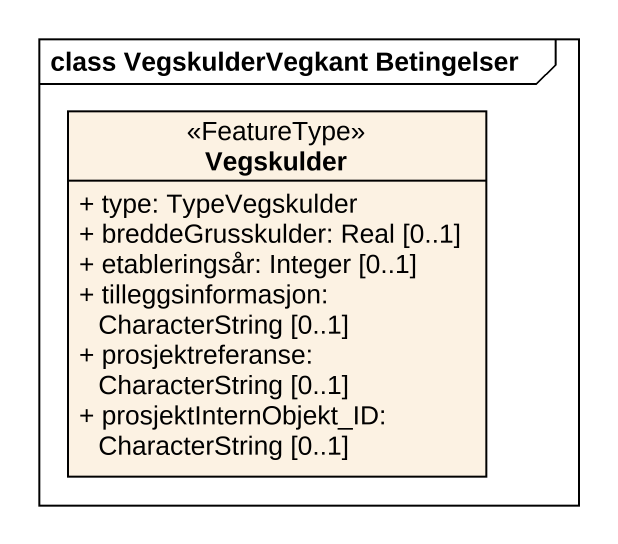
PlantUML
@startuml
mainframe class VegskulderVegkant Betingelser
hide circle
hide empty members
skinparam classAttributeIconSize 0
class Vegskulder <<FeatureType>> {
  + type: TypeVegskulder
  + breddeGrusskulder: Real [0..1]
  + etableringsår: Integer [0..1]
  + tilleggsinformasjon: CharacterString [0..1]
  + prosjektreferanse: CharacterString [0..1]
  + prosjektInternObjekt_ID: CharacterString [0..1]
}
@enduml
